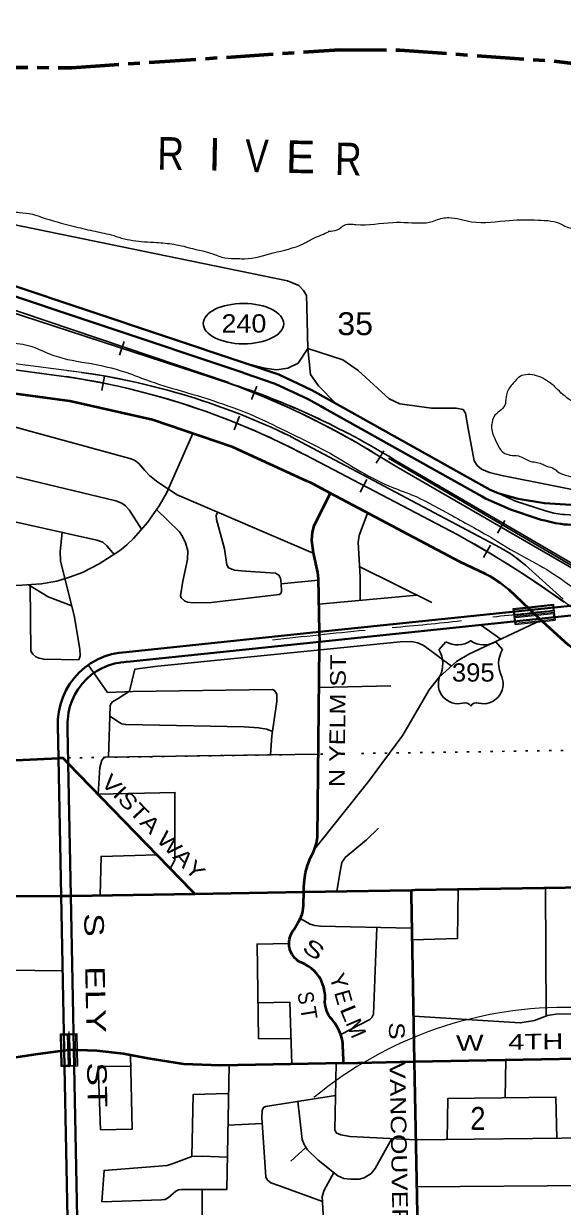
# Model space of a CAD drawing. Header units: feet. Extents: x 245918 to 509309, y -547785 to -360805.
# Drawn here: x 467288 to 471430, y -470250 to -461175 of the extents above; entities that cross this region are included whole.
import ezdxf
from ezdxf.enums import TextEntityAlignment as Align

# ---------------------------------------------------------------- set-up
doc = ezdxf.new("R2010")
doc.units = ezdxf.units.FT
doc.header["$LTSCALE"] = 60
doc.linetypes.add('DOTTED', pattern=[1.5, 0.3, -1.2])
doc.linetypes.add('LONG_DASH_SHORT_DASH', pattern=[9.9, 6, -1.2, 1.5, -1.2])
for name, color, linetype, lineweight in [('11', 7, 'LONG_DASH_SHORT_DASH', 60), ('16', 7, 'Continuous', 25), ('17', 7, 'Continuous', 25), ('20', 7, 'Continuous', 35), ('21', 7, 'Continuous', 25), ('23', 7, 'Continuous', 70), ('24', 7, 'Continuous', 25), ('26', 7, 'Continuous', 40), ('27', 7, 'Continuous', 13), ('29', 7, 'Continuous', 25), ('34', 7, 'Continuous', 25), ('39', 7, 'Continuous', 13), ('55', 7, 'Continuous', 13), ('57', 7, 'Continuous', 13), ('59', 7, 'Continuous', 13), ('6', 7, 'DOTTED', 25), ('7', 7, 'DOTTED', 13)]:
    doc.layers.add(name, color=color, linetype=linetype, lineweight=lineweight)
doc.layers.add('41', color=7, linetype='Continuous')

msp = doc.modelspace()

# ---------------------------------------------------------------- linework, layer by layer
at = {"layer": '11'}
msp.add_lwpolyline([(466960.09, -461511.14), (467659.22, -461513.57), (469712.07, -461375.14), (470175.15, -461378.55), (471359.04, -461462.8), (472950.59, -461653.79), (474507.08, -461882.86), (475788.37, -462146.43)], dxfattribs=at)
at = {"layer": '16'}
for p, q in [((470476.08, -465972.5), (470527.39, -465913.74)), ((470719.15, -465907.77), (470718.87, -465907.97)), ((470911.24, -465913.65), (470962.63, -465972.5))]:
    msp.add_line(p, q, dxfattribs=at)
for centre, radius, start, end in [((470283.1, -466083.13), 222.05, 332.97043, 29.75871), ((470618.47, -465756.08), 182.07, 239.97227, 303.45418), ((470820.25, -465756.58), 181.52, 236.33975, 300.08743), ((470820.24, -465756.08), 182.07, 236.54582, 236.59441), ((471155.6, -466083.13), 222.05, 150.24129, 207.02957), ((470622.29, -466238.03), 151.42, 159.09177, 283.81923), ((470816.41, -466238.03), 151.42, 256.18077, 20.90823)]:
    msp.add_arc(centre, radius, start, end, dxfattribs=at)
for centre, major_axis, start_param, end_param in [((470677.63, -466436.85), (-19.56, 51.67), 4.9587777, 6.2831853), ((470761.08, -466436.85), (19.56, 51.67), 0, 1.3263754)]:
    msp.add_ellipse(centre, major_axis=major_axis, ratio=0.929097, start_param=start_param, end_param=end_param, dxfattribs=at)
at = {"layer": '17'}
msp.add_ellipse((468975.55, -463475.16), major_axis=(-309.24, 1), ratio=0.500121, dxfattribs=at)
at = {"layer": '20'}
for p, q in [((467575.88, -467861.64), (467555.34, -466807.12)), ((467650.89, -467861.34), (467631.11, -466846.29))]:
    msp.add_line(p, q, dxfattribs=at)
for points in [[(469559.4, -465913.88), (471364.84, -465725.8), (472091.9, -465651.08), (472215.82, -465638.34), (472234.96, -465636.37), (472265.82, -465632.83), (472344.72, -465623.76), (472446.81, -465601.03), (472545.96, -465567.74), (472550.8, -465565.74), (472577.67, -465554.62), (472600.8, -465541.99), (472630.73, -465525.65), (472679.73, -465491.8), (472724.93, -465453.02), (472765.83, -465409.73), (472801.98, -465362.39), (472824.66, -465325.19)], [(469556.82, -465838.74), (471359.93, -465650.9), (472084.19, -465576.47), (472145.01, -465570.22)], [(467555.34, -466807.12), (467550.44, -466555.71), (467551.28, -466508.82), (467557.76, -466451.67), (467570.17, -466395.5), (467588.39, -466340.94), (467612.22, -466288.59), (467641.38, -466239.01), (467675.57, -466192.75), (467714.41, -466150.32), (467757.47, -466112.18), (467804.27, -466078.75), (467854.32, -466050.4), (467907.06, -466027.43), (467961.91, -466010.1), (468018.27, -465998.6), (468075.52, -465993.06), (469556.82, -465838.74)], [(467631.11, -466846.29), (467625.9, -466578.72), (467625.42, -466554.03), (467625.98, -466528.72), (467626.43, -466508.9), (467632.49, -466459.6), (467643.67, -466411.21), (467659.84, -466364.24), (467680.84, -466319.23), (467706.43, -466276.66), (467736.32, -466236.99), (467770.2, -466200.67), (467807.69, -466168.08), (467848.38, -466139.6), (467891.83, -466115.52), (467937.55, -466096.12), (467985.05, -466081.6), (468033.81, -466072.13), (468058.29, -466069.99), (468074.33, -466068.59), (468108.29, -466065.06), (469559.4, -465913.88)], [(467626.52, -470461.23), (467601.41, -469172.23), (467575.88, -467861.64)], [(467701.53, -470460.32), (467676.41, -469171.06), (467650.89, -467861.34)]]:
    msp.add_lwpolyline(points, dxfattribs=at)
at = {"layer": '21'}
msp.add_lwpolyline([(470929.29, -464775.99), (471062.82, -464835), (471292.03, -464910.35), (471357.62, -464927.61), (471424.66, -464937.92), (471442.03, -464939.43), (471512.19, -464943.8), (471636.23, -464941.36), (471759.33, -464925.96), (472013.27, -464850.53), (472028.21, -464844.07), (472139, -464788.24), (472243.35, -464721.12), (472340.1, -464643.47), (472428.21, -464556.13), (472506.71, -464460.06), (472574.74, -464356.31), (472631.54, -464246.02)], dxfattribs=at)
at = {"layer": '23', "lineweight": 35}
for points in [[(470929.29, -464775.99), (470868.17, -464748.98), (469632.22, -464058.9), (469500.79, -463984.56), (469245.72, -463866.26), (468979.67, -463775.27), (465966.82, -462769.66), (464465.34, -462323.4), (460984.4, -461329.69), (460969.54, -461324.84), (460040.27, -461075.8), (459315.56, -460914.14)], [(471516.73, -465018.74), (471512.27, -465018.84), (471461.54, -465015.76), (471436.66, -465014.25), (471411.54, -465010.65), (471370.67, -465004.79), (471287.05, -464985.51), (471260.61, -464979.41), (471237.05, -464971.55), (471025.73, -464901.03), (470856.61, -464825.83), (470833.87, -464815.72), (470806.61, -464800.5), (469618.48, -464137.12), (469599.35, -464126.44), (469568.48, -464108.98), (469465.72, -464050.86), (469217.77, -463935.86), (468980.92, -463854.85), (468969.31, -463850.88), (468930.92, -463838.07), (465968.07, -462849.14)], [(472443.79, -465023.54), (472318.23, -464993.35), (472220.03, -464958.54), (472195.03, -464949.68), (472058.17, -464904.35), (471970.27, -464879.49), (471890.68, -464864.04), (471832.54, -464856.65), (471778.81, -464855.27), (471715.98, -464855.89), (471691.39, -464856.3), (471665.98, -464857.35), (471487.66, -464864.72), (471284.58, -464851.82), (471083.96, -464817.76), (470946.5, -464780.64), (470929.29, -464775.99)]]:
    msp.add_lwpolyline(points, dxfattribs=at)
at = {"layer": '24'}
for points in [[(469468.95, -463665.35), (469396.18, -463778.77), (469317.08, -463816.88), (469229.19, -463828.6), (469138.37, -463816.88), (468987.4, -463777.85)], [(469468.95, -463665.35), (469490.08, -463865.34), (469550.26, -463950.93), (469685.13, -464088.44)]]:
    msp.add_lwpolyline(points, dxfattribs=at)
at = {"layer": '26'}
for p, q in [((471273.63, -465761.6), (471014.48, -465515.55)), ((467575.88, -467861.64), (467650.89, -467861.34)), ((469438.46, -467831.49), (470263.99, -467817.68)), ((469743.54, -469143.84), (470288.39, -469133.36))]:
    msp.add_line(p, q, dxfattribs=at)
for points in [[(469641, -464775.41), (469511.98, -464707.14), (469487.13, -464693.99), (469461.98, -464682.41), (468895.01, -464421.48), (468277.81, -464212.41), (467642.13, -464069), (467206.83, -464010.22), (464574.92, -463689.01)], [(469641, -464775.41), (469513.25, -465032.98), (469501.64, -465076.27), (469497.54, -465136.25), (469510.57, -465232.32), (469543.32, -465382.18), (469549.15, -465428.1), (469556.82, -465838.74), (469559.4, -465913.88)], [(470834.39, -465395.91), (470636.92, -465302.42), (469641, -464775.41)], [(475891.4, -467199.52), (475861.84, -467200), (474307.07, -467239.74), (474297.29, -467239.3), (474237.52, -467232.98), (474178.75, -467220.45), (474121.61, -467201.84), (474066.72, -467177.36), (473806.88, -467023.16), (473459.94, -466769.2), (473431.24, -466747.21), (473317.71, -466671.61), (473196.89, -466608.3), (473070.12, -466557.95), (472938.78, -466521.14), (472476.66, -466427.25), (472343.14, -466397.76), (472084.69, -466318.89), (471999.4, -466280.72), (471824, -466185.43), (471677.15, -466095.09), (471466.65, -465938.92), (471273.63, -465761.6)], [(469438.46, -467831.49), (469439.61, -467795.57), (469442.83, -467739.15), (469451.93, -467683.38), (469466.81, -467628.87), (469487.3, -467576.21), (469513.19, -467525.98), (469513.81, -467524.92), (469521.71, -467504.14), (469535.04, -467458.88), (469543.56, -467412.47), (469559.05, -465947.46), (469559.4, -465913.88)], [(464931.28, -466854.44), (467227.6, -466821.34), (467555.34, -466807.12)], [(467631.11, -466846.29), (467591.52, -466805.55), (467555.34, -466807.12)], [(468602.23, -467845.48), (468577.78, -467820.33), (467631.11, -466846.29)], [(470263.99, -467817.68), (470289.43, -467817.26), (472930.69, -467774.55)], [(462237.46, -467882.58), (462261.41, -467882.48), (464924.68, -467872.04), (467575.88, -467861.64)], [(467650.89, -467861.34), (467654.7, -467861.33), (468602.23, -467845.48), (469438.46, -467831.49)], [(469743.54, -469143.84), (469742.8, -469122.22), (469738.81, -469006.6), (469737.67, -468994.05), (469732.16, -468960.54), (469723.18, -468927.79), (469710.83, -468896.16), (469695.24, -468865.99), (469676.57, -468837.61), (469655.05, -468811.35), (469643.49, -468797.36), (469631.15, -468779.13), (469620.78, -468759.71), (469612.5, -468739.32), (469606.4, -468718.18), (469602.54, -468696.51), (469600.97, -468674.55), (469601.7, -468652.56), (469601.62, -468622.94), (469598.44, -468593.5), (469592.2, -468564.55), (469582.97, -468536.42), (469570.85, -468509.4), (469555.98, -468483.79), (469538.5, -468459.88), (469518.63, -468437.93), (469496.57, -468418.18), (469472.56, -468400.84), (469446.87, -468386.11), (469419.79, -468374.14), (469410.97, -468370.95), (469396.23, -468361.76), (469382.54, -468351.08), (469370.03, -468339.02), (469358.85, -468325.73), (469349.13, -468311.34), (469340.96, -468296.01), (469334.44, -468279.91), (469329.64, -468263.22), (469326.6, -468246.12), (469325.38, -468228.8), (469325.97, -468211.44), (469328.37, -468194.24), (469332.55, -468177.38), (469338.48, -468161.05), (469346.08, -468145.43), (469355.27, -468130.7), (469360.76, -468123.29), (469391.71, -468069.3), (469406.81, -468042.72), (469418.22, -468019.3), (469424.58, -468002.82), (469430.5, -467980.85), (469434.09, -467958.38), (469435.31, -467935.66), (469435.27, -467931.19), (469438.46, -467831.49)], [(470288.39, -469133.36), (470264.67, -467854.53), (470263.99, -467817.68)], [(464946.78, -469091.76), (465165.56, -469094.79), (466891.16, -469118.65), (466926.12, -469118.64), (466950.96, -469118.63), (466976.12, -469117), (467213.31, -469101.62), (467382.91, -469075.77), (467571.71, -469051.02), (467634.01, -469043.98)], [(469743.54, -469143.84), (468796.62, -469162.05), (468517.05, -469152.75), (468228.03, -469107.27), (468055.47, -469073.21), (467849.32, -469049.54), (467634.01, -469043.98)], [(470288.39, -469133.36), (472931.4, -469082.53), (472950.96, -469082.32)], [(470323.09, -471752.3), (470336.41, -471723.09), (470312.41, -470428.78), (470288.39, -469133.36)]]:
    msp.add_lwpolyline(points, dxfattribs=at)
at = {"layer": '26', "lineweight": 35}
msp.add_lwpolyline([(471014.48, -465515.55), (470945.29, -465461.49), (470870.82, -465414.95), (470834.39, -465395.91)], dxfattribs=at)
at = {"layer": '29'}
for p, q in [((469867.23, -465340.62), (470421.54, -465613.22)), ((469265.62, -465469.2), (469549.43, -465442.88)), ((469552.82, -465624.79), (470304.9, -465555.86)), ((470794.7, -465785.19), (470951.12, -465894.33)), ((467782.29, -466091.12), (467930.88, -466303.64)), ((469555.69, -466265.54), (470105.45, -466252.33)), ((471292.85, -467801.03), (471298.3, -468780.17)), ((469339.77, -468955.06), (469089.8, -468959.57)), ((470987.76, -469119.91), (470983.68, -469409.58)), ((468858.1, -469619.32), (469119.08, -469607.32)), ((470299.5, -469732.65), (472960.57, -469702.06)), ((469455.2, -469790.32), (469338.97, -469895.64)), ((470306.2, -470093.96), (472967.11, -470070.23)), ((468659.58, -470113.58), (468658.94, -470449.45))]:
    msp.add_line(p, q, dxfattribs=at)
for points in [[(459135.13, -460156.23), (464402.78, -462124.28), (464530.95, -462166.31), (464649.59, -462196.12), (464980.85, -462258.72), (469314.38, -463148.03), (469399.65, -463183.95), (469435.55, -463219.87), (469457.99, -463260.28), (469460.99, -463347.15), (469468.95, -463665.35)], [(469468.95, -463665.35), (469737.9, -463753.23), (469855.13, -463835.01), (470092.97, -464050.54), (470175.41, -464089.95), (470418.18, -464124), (470606.79, -464122.38), (470660.8, -464134.03), (470678.59, -464162.79), (470699.48, -464279.84), (470745.9, -464526.48), (470768.34, -464562.4), (470800.84, -464591.28), (470862.58, -464616.28), (470958.21, -464640.04), (471706.23, -464786.91)], [(467216.51, -464267.22), (468104.4, -464509.17), (468139.63, -464522.81), (468173.29, -464547.51), (468218.3, -464600.32), (468256.31, -464641.8), (468318.28, -464691.58), (468466.01, -464788.46), (469510.99, -465235.45)], [(461909.55, -465578.79), (467273.48, -465480.75), (467423.82, -465470.27), (467543.66, -465448.53), (467641.48, -465418.63), (467740.21, -465382.71), (467866.9, -465315.78), (468022.93, -465216.57), (468079.03, -465171.66), (468132.09, -465121.46), (468238.34, -464998.79), (468327.36, -464871.66), (468385.32, -464774.28), (468585.65, -464316.69)], [(467218.56, -464647.64), (467995.1, -464834.33), (468040.9, -464850.6), (468070.07, -464870.81), (468096.92, -464901.56), (468193.5, -465050.56)], [(468307.57, -464899.93), (468483.69, -465072.55), (468507.64, -465106.55), (468530.08, -465155.94), (468548.03, -465216.56), (468546.64, -465282.22), (468509.9, -465448.66), (468492.71, -465560.89), (468496.42, -465578.03), (468523.35, -465600.48), (468545.79, -465609.46), (468590.48, -465616.14), (468729.63, -465613), (469248.16, -465552.73), (469261.58, -465544.35), (469268.32, -465528.64), (469265.52, -465468.52), (469259.34, -465425.36), (469245.88, -465402.91), (469221.28, -465388.81), (468990.56, -465372.68), (468907.05, -465364.74), (468861.17, -465347.71), (468846.47, -465324.33), (468830.44, -465201.84), (468767.39, -464976.16), (468765.69, -464942.65), (468777.77, -464921.82)], [(467220.43, -464995.52), (467849.87, -465135.77), (467895.05, -465151.45), (467927.68, -465179.17), (467985.59, -465246.46)], [(469928.2, -464927.39), (469863.63, -465099.34), (469856.53, -465151.97), (469871.59, -465417.54), (469870.67, -465595.66)], [(467584.14, -465076.56), (467568.57, -465223.3), (467570.54, -465296.18), (467676.54, -465713.67), (467719.91, -465971.53), (467723.4, -466022.57), (467712.47, -466053.66)], [(467657.64, -465639.24), (467476.82, -465569.17), (467326.55, -465477.05)], [(467337.45, -465483.73), (467344.18, -465986.65), (467359.89, -466009.1), (467382.33, -466029.31), (467407.01, -466040.53), (467442.05, -466047.86), (467712.47, -466053.66)], [(471260.68, -465749.3), (470705.22, -466009.54), (470611.26, -466066.06), (470476.36, -466184.65), (470399.88, -466281.96), (470199.27, -466629.89), (469935.08, -466984.34), (469521.71, -467504.14)], [(468099.67, -466292.71), (468142.35, -466124.22), (468317.36, -466101.59), (470177.38, -465915.25), (470264.89, -465913.01), (470314.13, -465922.36), (470361.36, -465944.44), (470570.75, -466101.67)], [(467930.88, -466303.64), (468125.52, -466294.5), (469197.04, -466279.76), (469214.28, -466287.92), (469232.23, -466314.86), (469231.41, -466371.55), (469193.31, -466636.09), (469182.25, -466780.64)], [(467940.77, -466799.36), (467951.27, -466406.01), (467957.81, -466388.95), (467971.27, -466375.48), (468012.54, -466349.46), (468099.67, -466292.71)], [(469198.37, -466600.94), (469155.94, -466584.26), (469090.87, -466573.03), (468980.14, -466565.76), (468071.45, -466549.15), (468040.82, -466543.85), (468018.39, -466530.38), (467947.77, -466482.1)], [(469550.83, -466775.08), (467912.93, -466799.78), (467906.2, -466802.02), (467888.25, -466822.23), (467872.71, -466879.05), (467860.53, -467082.34)], [(467860.53, -467082.34), (468450.3, -467069.17), (468448.51, -467074.52), (468447.76, -467588.96), (468413.75, -467651.56)], [(470012.88, -467344.01), (469919.99, -467432.84), (469755.83, -467568.29), (469731.44, -467605.73), (469716.73, -467674.69), (469692.98, -467827.23)], [(467876.35, -467857.62), (467882.94, -467559.53), (468313.87, -467548.79)], [(466457.44, -467866.03), (466462.73, -468403.81), (466476.4, -468422.89), (466528.47, -468425.29), (467587.11, -468438.06)], [(470271.04, -468198.14), (470617.71, -468189.44), (470622.05, -467811.88)], [(469410.62, -468034.9), (469488.01, -468079.44), (469523.91, -468090.66), (469566.27, -468094.27), (470260.24, -468110.63)], [(469722.09, -468924.99), (469945.72, -468809.05), (469961.43, -468795.58), (469972.1, -468769.53), (469999.28, -468104.48)], [(469325.4, -468228.17), (469080.04, -468232.35), (469089.8, -468959.57)], [(469086.06, -468681.22), (469330.95, -468676.6), (469346, -469151.49)], [(470281.92, -468784.71), (471099.8, -468836.4), (471207.8, -468818.03), (471308.2, -468778.66), (471373.83, -468768.64), (473339.84, -468740.08), (473388.67, -468764.15), (473424.57, -468813.54), (473431.33, -469077.2)], [(468109.24, -469083.82), (468121.59, -469650.91), (467879.27, -469655.4), (467861.21, -469169.06), (468111.13, -469170.51)], [(468866.53, -469160.71), (468847.28, -470113.82), (468499.66, -470113.38), (468477.22, -470115.62), (468455.7, -470127.02), (468400.93, -470173.99), (468374.01, -470189.71), (468346.77, -470193.97), (467889.58, -470207.7), (467905.97, -469967.37), (468389.72, -469929.29), (468436.48, -469915), (468579.29, -469861.8), (468658.96, -469857.45), (468852.3, -469865.13)], [(469686.16, -469144.94), (469677.45, -469656.68), (469687.7, -469677.85), (469721.35, -469693.56), (469793.08, -469707.78), (470299.5, -469732.65)], [(468856.58, -469377.13), (468588.28, -469386), (468579.68, -469861.78)], [(469681.96, -469391.6), (469145.49, -469476.86), (469129.02, -469484.78), (469117.8, -469507.23), (469116.22, -469565.17), (469146.89, -470017.3), (469158.18, -470039.29), (469185.11, -470061.74), (469250.7, -470086.51), (469581.22, -470206.57)], [(469392.9, -469437.54), (469425.42, -469730.79), (469440.89, -469767.65), (469467.81, -469810.3), (469549.67, -469887.91), (469699.54, -470008.79), (469746.03, -470028.07), (469797.64, -470034.8), (469862.7, -470034.8), (469902.42, -470023.15), (469954.69, -469989.9), (469985.48, -469952.42), (470115.02, -469723.59)], [(470539.76, -469729.89), (470544.22, -469415.14), (471373.75, -469404.65), (471379.39, -469720.24)], [(469668.1, -469983.43), (469593.46, -470117.86), (469579.26, -470167.91), (469586.06, -470301.96), (469598.89, -470445.98), (469594.59, -470495.02), (469581.12, -470521.95), (469563.71, -470542.35), (469142.22, -470846.34)]]:
    msp.add_lwpolyline(points, dxfattribs=at)
at = {"layer": '34', "lineweight": 13}
for p, q in [((465944.08, -462978.75), (468731.43, -463886.63)), ((463510.4, -463329.48), (467617.77, -463881.41)), ((470947.33, -465194.38), (469336.21, -464339.77)), ((470947.39, -465194.4), (469336.27, -464339.79)), ((469448.76, -464480.72), (470620.5, -465094.49)), ((470036.69, -464503.78), (470166.38, -464578.77)), ((471429.8, -465587.6), (471139.11, -465327.88)), ((471429.86, -465587.62), (471139.17, -465327.9))]:
    msp.add_line(p, q, dxfattribs=at)
at = {"layer": '34'}
for p, q in [((468059.37, -463611.46), (468025.12, -463716.64)), ((467909.08, -463878.31), (467887.73, -463986.84)), ((469079.03, -463953.72), (469038.12, -464056.49)), ((468945.58, -464185.76), (468903.9, -464288.22)), ((469336.27, -464339.79), (470947.39, -465194.4)), ((470053.45, -464451.17), (469994.87, -464545)), ((472963.81, -466192.16), (470088.7, -464505.28)), ((470125.42, -464515), (472917.21, -466143.23)), ((470125.42, -464515), (472917.21, -466143.23)), ((470125.45, -464515.08), (472917.25, -466143.33)), ((470125.45, -464515.08), (472917.25, -466143.33)), ((469923.28, -464668.88), (469871.96, -464766.87)), ((470981.18, -464985.07), (470925.81, -465080.83)), ((470872.23, -465173.44), (470816.26, -465268.84)), ((471139.17, -465327.9), (471429.86, -465587.62))]:
    msp.add_line(p, q, dxfattribs=at)
for points in [[(472067.76, -465679.44), (470165.82, -464579.73), (470036.12, -464504.73), (469948.16, -464449.81), (469859.47, -464397.25), (469769.83, -464346.16), (469679.04, -464295.77), (469587.5, -464247.7), (469495.5, -464201.45), (469402.37, -464155.88), (469308.48, -464112.63), (469214.13, -464071.2), (469118.34, -464030.95), (469022.59, -463992.84), (468926.22, -463955.74), (468828.58, -463920.63), (468731.08, -463887.68), (465943.72, -462979.8)], [(466261.6, -463050.07), (468863.04, -463927.6), (468861.03, -463927.62)], [(466261.62, -463050.14), (468863.07, -463927.68), (468861.06, -463927.7)], [(471437.53, -465610.91), (471324.05, -465531.48), (471210.49, -465453.82), (471095.1, -465377.86), (470977.5, -465304.29), (470859.81, -465232.5), (470741, -465162.78), (470619.97, -465095.46), (469448.25, -464481.7), (469426.02, -464470.11), (469336.22, -464424.08), (469246.08, -464380.33), (469154.64, -464337.55), (469062.85, -464297.04), (468970.32, -464257.59), (468877.54, -464219.85), (468783.36, -464183.65), (468688.85, -464149.72), (468594.15, -464116.94), (468498.07, -464085.69), (468402.31, -464056.25), (468305.71, -464028.42), (468208.21, -464002.78), (468111.11, -463978.37), (468013.18, -463955.59), (467914.35, -463934.99), (467815.9, -463915.63), (467717.2, -463897.97), (467617.61, -463882.5), (463510.26, -463330.58)]]:
    msp.add_lwpolyline(points, dxfattribs=at)
at = {"layer": '34', "lineweight": 13}
for points in [[(467733.67, -463850.62), (467735.67, -463850.62), (463254.84, -463269.88)], [(467733.6, -463850.6), (467735.61, -463850.59), (467625.47, -463836.31)], [(467733.67, -463850.62), (467735.67, -463850.62), (467625.54, -463836.34)], [(469335.8, -464339), (469276.51, -464310.67), (469189.79, -464270.7), (469102.76, -464232.88), (469015.03, -464196.07), (468927.08, -464160.87), (468837.81, -464127.14), (468748.23, -464095.57), (468658.49, -464065.07), (468567.45, -464036.03), (468476.72, -464008.69), (468385.2, -463982.9), (468292.84, -463959.18), (468200.87, -463936.62), (468108.13, -463915.59), (468014.53, -463896.65), (467921.32, -463878.86), (467827.88, -463862.69), (467733.59, -463848.6)], [(469335.86, -464339.02), (469276.57, -464310.7), (469189.85, -464270.72), (469102.82, -464232.9), (469015.09, -464196.09), (468927.14, -464160.89), (468837.87, -464127.17), (468748.29, -464095.59), (468658.56, -464065.09), (468567.51, -464036.05), (468476.78, -464008.72), (468385.26, -463982.92), (468292.91, -463959.2), (468200.93, -463936.64), (468108.19, -463915.62), (468014.59, -463896.67), (467921.38, -463878.89), (467827.94, -463862.72), (467733.65, -463848.63)], [(470166.38, -464578.77), (472907.87, -466163.9), (473244.75, -466349.08)], [(471138.81, -465327.63), (471126.17, -465316.46), (471113.35, -465305.64), (471100.32, -465295.05), (471087.1, -465284.52), (471073.69, -465274.35), (471060.16, -465264.47), (471046.44, -465254.66), (471032.53, -465245.2), (471018.49, -465236.02), (471004.2, -465226.99), (470989.85, -465218.31), (470975.38, -465209.77), (470960.64, -465201.51), (470946.64, -465194.02)], [(471138.87, -465327.65), (471126.23, -465316.48), (471113.4, -465305.66), (471100.37, -465295.07), (471087.16, -465284.54), (471073.75, -465274.37), (471060.22, -465264.49), (471046.49, -465254.68), (471032.59, -465245.22), (471018.55, -465236.04), (471004.25, -465227.01), (470989.91, -465218.33), (470975.43, -465209.79), (470960.7, -465201.53), (470946.7, -465194.04)]]:
    msp.add_lwpolyline(points, dxfattribs=at)
for centre, radius, start, end in [((466766.42, -469579.07), 5760.91, 62.25027, 81.50167), ((466870.53, -469511.27), 5924.48, 57.69546, 71.69332), ((466812.7, -472033.43), 7915.07, 52.65087, 61.24383)]:
    msp.add_arc(centre, radius, start, end, dxfattribs=at)
at = {"layer": '34'}
for centre, major_axis, ratio, start_param, end_param in [((466959.36, -469240.93), (3019.54, 4534.19), 0.999997, 0.1360852, 0.4448905), ((467007.69, -469601.7), (3306.96, 4967.03), 0.999997, 0.0372417, 0.2715782), ((467007.72, -469601.77), (5805.58, -1379.38), 0.999998, 1.2539155, 1.488252), ((470496.6, -466046.43), (534.73, 802.01), 0.999997, 6.1419913, 6.3854063)]:
    msp.add_ellipse(centre, major_axis=major_axis, ratio=ratio, start_param=start_param, end_param=end_param, dxfattribs=at)
at = {"layer": '39'}
for points in [[(466160.6, -462334.93), (466169.79, -462337.59), (466410.58, -462397.28), (466613.27, -462459.03), (466825.96, -462510.75), (466846.03, -462514.72), (467044.7, -462572.48), (467157.09, -462606.35), (467257.4, -462622.19), (467355.69, -462636.04), (467423.93, -462657.97), (467668.75, -462727.67), (467819.25, -462763.46), (467959.37, -462793.2)], [(469624.26, -462766.05), (469694.43, -462755.89), (469750.51, -462719.7), (469796.62, -462711.6), (469838.75, -462715.52), (470121.5, -462698.95), (470356.15, -462702.52), (470400.27, -462698.42), (470502.49, -462666.16), (470550.62, -462662.05), (470725.17, -462693.8), (471017.95, -462683.23), (471236.56, -462680.81), (471334.84, -462688.64), (471419.13, -462714.55), (471429.17, -462720.54), (471479.35, -462740.49), (471561.6, -462750.36), (471726.09, -462766.1), (471800.31, -462777.99), (471888.64, -462815.91), (472073.34, -462909.78), (472223.9, -462977.67), (472330.3, -463031.68)], [(467959.6, -462793.2), (468039.98, -462819.18), (468126.25, -462837.06), (468306.79, -462852.75), (468441.18, -462866.53), (468517.44, -462882.43), (468531.48, -462886.4), (468740.17, -462940.14), (468832.49, -462970.04), (468934.78, -462975.86), (468984.92, -462977.76), (469203.44, -462933.25), (469433.93, -462862.64), (469510.06, -462822.41), (469574.91, -462794.29), (469628.28, -462770.06)], [(472330.3, -463031.68), (472330.38, -463067.68), (472316.65, -463218.07), (472284.94, -463400.56), (472221.09, -463561.07), (472051.03, -463759.86), (471930.95, -463882.38), (471818.86, -463990.85), (471774.79, -464014.99), (471756.81, -464053.11), (471744.92, -464117.29), (471750.99, -464145.34), (471642.71, -464155.57), (471554.36, -464105.61), (471474.04, -464055.65), (471359.15, -463952.86)], [(466135.57, -463223.11), (466379.87, -463291.16), (466668.02, -463371.58), (466812.2, -463446.21), (466950.08, -463508.34), (467113.12, -463607.94), (467282.19, -463632.43), (467520.28, -463719.27), (467806.55, -463781.93), (468108.72, -463860.54), (468231.55, -463907.22), (468496.88, -463990.74), (469138.07, -464219.22), (469287.92, -464292.92), (469609.75, -464452.6), (470091.87, -464719.76), (470264.89, -464786.79), (470534.44, -464923.59), (470867.36, -465108.51)], [(471359.15, -463952.86), (471241.03, -463879.66), (471172.82, -463865.76), (471110.66, -463873.9), (471044.6, -463932.16), (471016.6, -463968.3), (470990.67, -464038.51), (470980.77, -464100.68), (470896.72, -464189.05), (470880.79, -464245.21), (470878.86, -464277.29), (470913.15, -464375.47), (470953.41, -464447.56), (470979.53, -464469.56), (471015.65, -464481.52), (471025.68, -464483.51), (471085.86, -464489.41), (471168.17, -464527.34), (471262.47, -464549.21), (471300.61, -464567.19), (471360.81, -464587.13), (471386.94, -464611.14), (471447.16, -464637.08), (471599.63, -464660.85), (471691.86, -464644.64), (471721.94, -464650.6), (471756.1, -464680.61), (471800.31, -464718.62), (471782.01, -464600.36), (471747.55, -464420), (471751.45, -464371.88), (471751.44, -464363.86), (471761.41, -464337.78)], [(470867.36, -465108.51), (470893.75, -465125.83), (471159.7, -465280.43), (471385.38, -465413.23), (471597.19, -465570.19), (471598.65, -465571.28)]]:
    msp.add_spline(points, degree=3, dxfattribs=at)
at = {"layer": '55'}
for centre, major_axis, start_param, end_param in [((467546.23, -434887.1), (16757.55, 26100.18), 3.8203177, 3.8281637), ((471439.78, -471740.68), (1676.66, 2515.54), 0.5624671, 1.2779086)]:
    msp.add_ellipse(centre, major_axis=major_axis, ratio=0.999997, start_param=start_param, end_param=end_param, dxfattribs=at)
at = {"layer": '57'}
for p, q in [((471045.55, -465659.2), (471355.63, -465625.5)), ((471052.41, -465720.76), (471360.94, -465687.91)), ((471059.32, -465782.78), (471366.18, -465749.64)), ((467575.86, -469171.29), (467570.76, -468921.34)), ((467630.96, -468920.11), (467637.11, -469170.03)), ((467695.73, -468918.79), (467700.83, -469168.73))]:
    msp.add_line(p, q, dxfattribs=at)
for points in [[(471355.63, -465625.5), (471360.94, -465687.91), (471366.18, -465749.64)], [(471059.32, -465782.78), (471052.41, -465720.76), (471045.55, -465659.2)], [(467570.76, -468921.34), (467630.96, -468920.11), (467695.73, -468918.79)], [(467700.83, -469168.73), (467637.11, -469170.03), (467575.86, -469171.29)]]:
    msp.add_lwpolyline(points, dxfattribs=at)
for points in [[(471059.48, -465711.96), (471054.39, -465666.28), (471348.35, -465634.34), (471352.3, -465680.78)], [(471061.25, -465727.87), (471353.65, -465696.74), (471357.54, -465742.53), (471066.39, -465773.97)], [(467578.91, -468929.17), (467623.16, -468928.26), (467628.91, -469162.2), (467583.69, -469163.13)], [(467687.89, -468926.94), (467639.15, -468927.94), (467644.9, -469161.87), (467692.67, -469160.89)]]:
    msp.add_lwpolyline(points, close=True, dxfattribs=at)
msp.add_ellipse((477018.96, -536287.58), major_axis=(34211.99, 62007), ratio=0.999997, start_param=0.604758, end_param=0.6148562, dxfattribs=at)
at = {"layer": '59'}
for centre, major_axis, start_param, end_param in [((471752.6, -470184.36), (2509.97, 3767.37), 0.6775996, 0.730903), ((471968.43, -471799.2), (3409.69, 5121.3), 0.6941094, 0.7260174), ((469128.58, -453136.95), (7017.28, 10591.74), 3.8044659, 3.8466548), ((460375.01, -469136.13), (4024.63, 6049.62), 5.2939016, 5.3316895)]:
    msp.add_ellipse(centre, major_axis=major_axis, ratio=0.999997, start_param=start_param, end_param=end_param, dxfattribs=at)
at = {"layer": '6'}
for p, q in [((467592.77, -466803.36), (467227.6, -466821.34)), ((469266.92, -466780.1), (467591.52, -466805.55)), ((469583.35, -466775.3), (469521.95, -466776.23)), ((472598.03, -466729.5), (469830.24, -466771.55))]:
    msp.add_line(p, q, dxfattribs=at)

# ---------------------------------------------------------------- texts
at = {"layer": '16', "width": 1.05}
msp.add_text('395', height=140, dxfattribs=at).set_placement((470738.96, -466219.54), align=Align.CENTER)
at = {"layer": '16', "width": 1.35}
msp.add_text('S   ELY   ST', height=150, rotation=271.116, dxfattribs=at).set_placement((467752.52, -467996.44))
at = {"layer": '17', "width": 1.1}
msp.add_text('240', height=140, dxfattribs=at).set_placement((468979.01, -463543.47), align=Align.CENTER)
at = {"layer": '27'}
for s, rotation, width, p in [('N YELM ST', 89.394, 1.2, (469751.23, -467029.12)), ('VISTA WAY', 314.184, 1.2, (467875.51, -466999.53)), ('S   VANCOUVER   ST', 271.062, 1.25, (470091.03, -468831.78)), ('W   4TH   AVE', 1.102, 1.4, (470608.16, -469051.36))]:
    msp.add_text(s, height=120, rotation=rotation, dxfattribs=dict(at, width=width)).set_placement(p)
for s, rotation, width, p in [('S', 326.586, 1.45, (469482.12, -468322.23)), ('Y', 289.531, 1.1, (469650.33, -468535.76)), ('S', 279.954, 0.9, (469396.68, -468654.25)), ('L', 292.267, 1.3, (469734.04, -468782.99)), ('M', 293.301, 1.05, (469784.68, -468901.05))]:
    msp.add_text(s, height=120, rotation=rotation, dxfattribs=dict(at, width=width)).set_placement(p, align=Align.CENTER)
for s, rotation, p in [('E', 286.027, (469684.75, -468655.52)), ('T', 279.448, (469418.43, -468769.58))]:
    msp.add_text(s, height=120, rotation=rotation, dxfattribs=at).set_placement(p, align=Align.CENTER)
at = {"layer": '41'}
for s, width, p in [('R', 0.85, (468414.65, -462295.3)), ('V', 0.8, (469076.25, -462313.9)), ('R', 0.85, (469778.14, -462337.89))]:
    msp.add_text(s, height=250, rotation=358.831, dxfattribs=dict(at, width=width)).set_placement(p, align=Align.CENTER)
for s, p in [('I', (468752.19, -462301.18)), ('E', (469410.6, -462321.43))]:
    msp.add_text(s, height=250, rotation=358.831, dxfattribs=at).set_placement(p, align=Align.CENTER)
at = {"layer": '7'}
for s, rotation, width, p in [('35', 359.953, 1.05, (469695.37, -463563.32)), ('2', 359.55, 0.9, (470714.85, -469655.92))]:
    msp.add_text(s, height=175.5, rotation=rotation, dxfattribs=dict(at, width=width)).set_placement(p)

doc.saveas('drawing.dxf')
